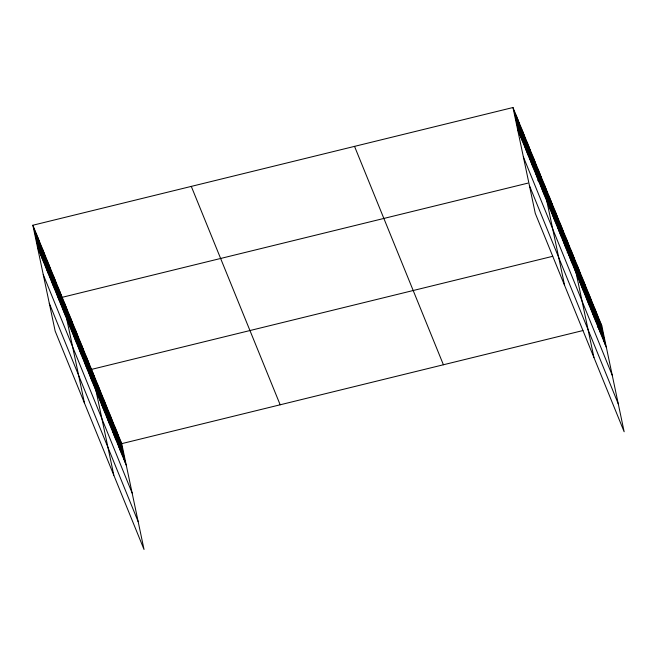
<?xml version="1.0" encoding="UTF-8"?>
<svg xmlns="http://www.w3.org/2000/svg" width="657" height="657" viewBox="0 0 657 657"><rect width="100%" height="100%" fill="white"/><g stroke="black" fill="none" stroke-linecap="round" stroke-linejoin="round"><path stroke-width="0.99" d="M32.85 225.244L121.726 443.639L144.031 549.474L55.155 331.079L32.85 225.244L512.969 107.526L601.845 325.921L624.15 431.756L535.274 213.361L512.969 107.526M527.899 183.131L62.177 297.317L84.482 403.152M537.796 180.7L542.304 179.599L564.601 285.434M552.726 256.304L91.512 369.39L113.809 475.216M567.131 252.773L571.631 251.664L593.936 357.498M121.726 443.639L582.94 330.553M597.344 327.022L601.845 325.921M517.519 129.109L606.395 347.504M523.383 156.916L612.258 375.311M529.419 185.553L618.294 403.956M354.534 146.371L443.409 364.766M191.294 186.399L280.169 404.794M37.4 246.835L126.275 465.23M43.255 274.634L132.131 493.029M49.291 303.279L138.167 521.674M600.638 322.948L605.187 344.539M599.43 319.984L603.98 341.566M598.223 317.011L602.773 338.593M597.016 314.038L601.557 335.628M595.8 311.073L600.35 332.656M594.593 308.1L599.143 329.683M593.386 305.127L597.936 326.718M592.179 302.163L596.728 323.745M590.971 299.19L595.521 320.772M589.764 296.217L594.306 317.807M588.549 293.252L593.099 314.834M587.342 290.279L591.891 311.861M586.134 287.306L590.684 308.897M584.927 284.341L589.477 305.924M583.72 281.368L588.261 302.951M582.504 278.396L587.054 299.986M581.297 275.431L585.847 297.013M580.09 272.458L584.64 294.04M578.883 269.485L583.432 291.076M577.675 266.52L582.225 288.103M576.468 263.547L581.01 285.13M575.253 260.574L579.803 282.165M574.046 257.61L578.595 279.192M572.838 254.637L577.388 276.219M570.407 248.666L574.957 270.249M569.184 245.661L573.733 267.243M567.96 242.655L572.51 264.245M566.745 239.657L571.286 261.24M565.521 236.651L570.071 258.234M564.297 233.646L568.847 255.236M563.074 230.648L567.623 252.231M561.85 227.642L566.4 249.225M560.635 224.637L565.176 246.227M559.411 221.639L563.961 243.221M558.187 218.633L562.737 240.216M556.964 215.627L561.513 237.218M555.74 212.63L560.29 234.212M554.524 209.624L559.066 231.215M553.301 206.618L557.85 228.209M552.077 203.621L556.627 225.203M550.853 200.615L555.403 222.206M549.63 197.617L554.179 219.2M548.414 194.612L552.956 216.194M547.191 191.606L551.74 213.197M545.967 188.608L550.517 210.191M544.743 185.603L549.293 207.185M543.52 182.597L548.069 204.187M541.081 176.593L545.63 198.176M539.857 173.588L544.407 195.178M538.633 170.59L543.183 192.173M537.41 167.584L541.959 189.167M536.194 164.579L540.736 186.169M534.97 161.581L539.52 183.163M533.747 158.575L538.297 180.158M532.523 155.569L537.073 177.16M531.299 152.572L535.849 174.154M530.084 149.566L534.626 171.149M528.86 146.56L533.41 168.151M527.637 143.563L532.186 165.145M526.413 140.557L530.963 162.139M525.189 137.551L529.739 159.142M523.974 134.554L528.515 156.136M522.75 131.548L527.3 153.138M521.527 128.542L526.076 150.133M520.303 125.544L524.853 147.127M519.079 122.539L523.629 144.129M517.856 119.541L522.405 141.124M516.64 116.535L521.19 138.118M515.417 113.53L519.966 135.12M514.193 110.532L518.743 132.114M120.518 440.675L125.068 462.257M119.311 437.702L123.861 459.284M118.096 434.729L122.645 456.319M116.889 431.764L121.438 453.346M115.681 428.791L120.231 450.373M114.474 425.818L119.024 447.409M113.267 422.853L117.817 444.436M112.06 419.88L116.601 441.463M110.844 416.908L115.394 438.498M109.637 413.943L114.187 435.525M108.43 410.97L112.979 432.552M107.222 407.997L111.772 429.588M106.015 405.032L110.565 426.615M104.808 402.059L109.349 423.642M103.592 399.086L108.142 420.677M102.385 396.122L106.935 417.704M101.178 393.149L105.728 414.731M99.971 390.176L104.52 411.767M98.764 387.211L103.305 408.794M97.548 384.238L102.098 405.821M96.341 381.265L100.891 402.856M95.134 378.301L99.683 399.883M93.926 375.328L98.476 396.91M92.719 372.355L97.269 393.945M90.288 366.384L94.838 387.967M89.065 363.378L93.614 384.969M87.841 360.381L92.391 381.963M86.617 357.375L91.167 378.958M85.402 354.369L89.943 375.96M84.178 351.372L88.728 372.954M82.954 348.366L87.504 369.948M81.731 345.36L86.281 366.951M80.507 342.363L85.057 363.945M79.292 339.357L83.833 360.939M78.068 336.351L82.618 357.942M76.844 333.354L81.394 354.936M75.621 330.348L80.17 351.93M74.397 327.342L78.947 348.933M73.173 324.344L77.723 345.927M71.958 321.339L76.508 342.921M70.734 318.333L75.284 339.924M69.511 315.335L74.06 336.918M68.287 312.33L72.837 333.912M67.063 309.324L71.613 330.914M65.848 306.326L70.398 327.909M64.624 303.32L69.174 324.911M63.401 300.315L67.95 321.905M60.953 294.311L65.503 315.902M59.738 291.314L64.287 312.896M58.514 288.308L63.064 309.89M57.29 285.302L61.84 306.893M56.067 282.305L60.616 303.887M54.843 279.299L59.393 300.881M53.628 276.293L58.177 297.884M52.404 273.296L56.954 294.878M51.18 270.29L55.73 291.872M49.957 267.284L54.506 288.875M48.733 264.286L53.283 285.869M47.518 261.281L52.067 282.863M46.294 258.275L50.844 279.866M45.07 255.277L49.62 276.86M43.847 252.272L48.396 273.854M42.623 249.266L47.173 270.856M41.407 246.268L45.957 267.851M40.184 243.262L44.733 264.845M38.96 240.257L43.51 261.847M37.736 237.259L42.286 258.842M36.513 234.253L41.062 255.836M35.297 231.248L39.839 252.838M34.074 228.25L38.623 249.832"/></g></svg>
